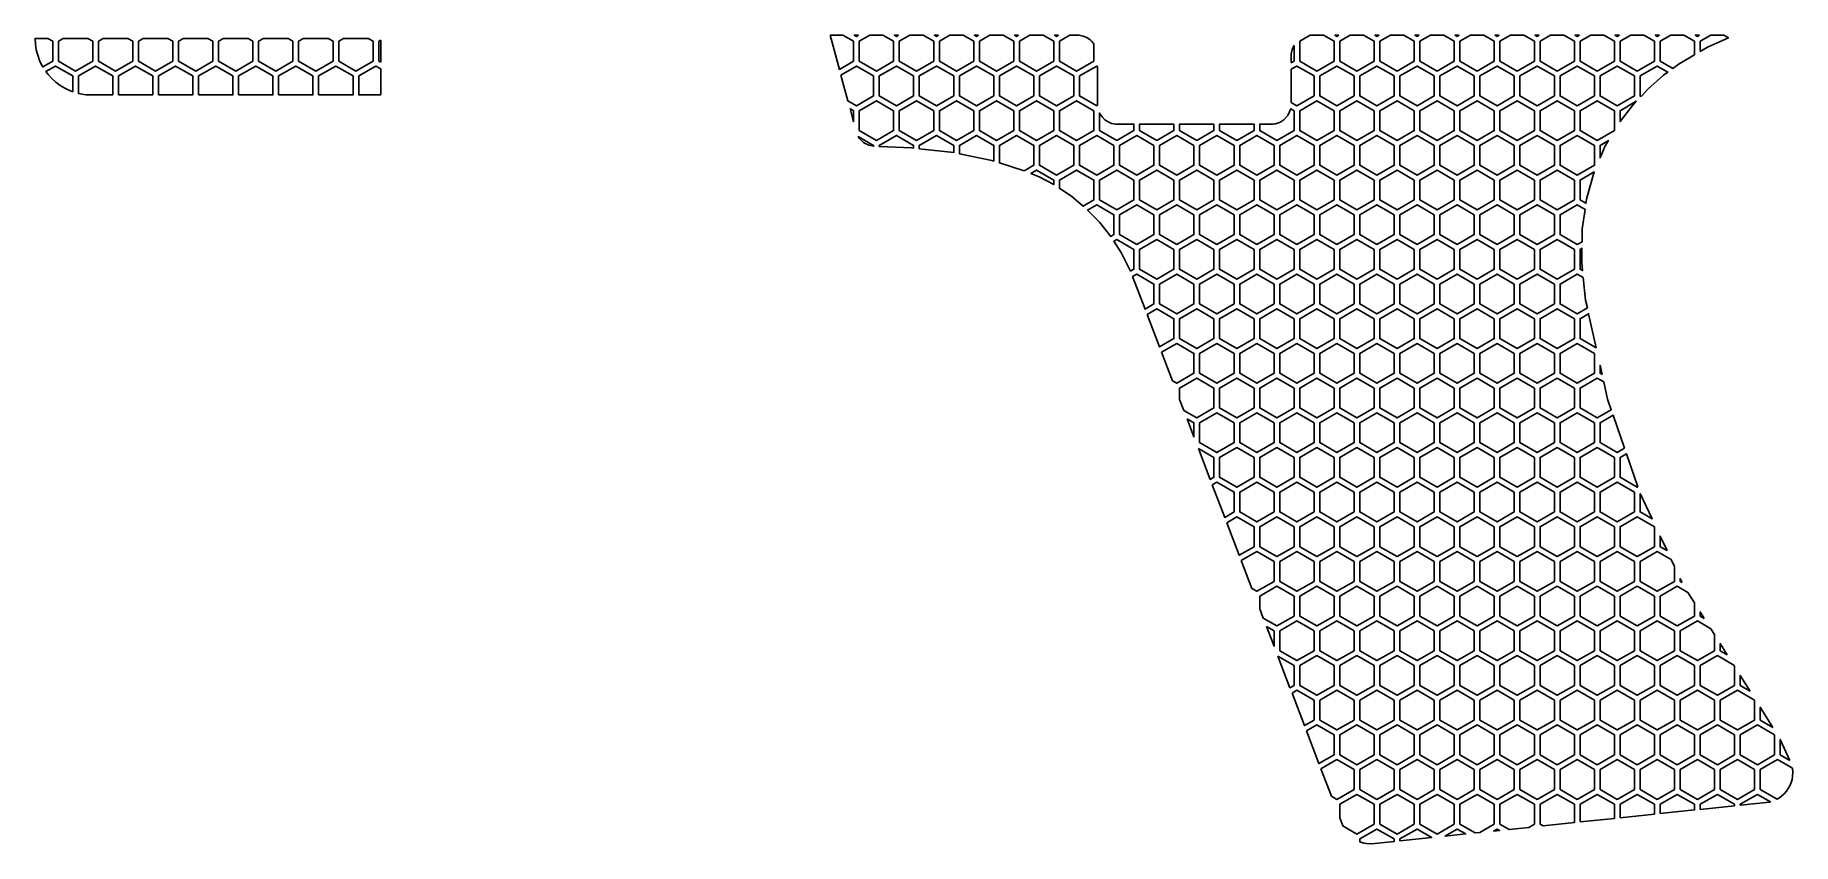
# Model space of a CAD drawing. Header units: millimetres. Extents: x 19 to 174, y -148 to -77.
import ezdxf

# ---------------------------------------------------------------- set-up
doc = ezdxf.new("R2010")
doc.units = ezdxf.units.MM

# ---------------------------------------------------------------- blocks, each defined once
blk = doc.blocks.new('HEX')
blk.add_lwpolyline([(1.516, 0.875), (0, 1.75), (-1.516, 0.875), (-1.516, -0.875), (0, -1.75), (1.516, -0.875)], close=True)

msp = doc.modelspace()

# ---------------------------------------------------------------- linework, layer by layer
for points in [[(19.638, -79.441), (19.428, -79.005), (19.26, -78.547), (19.138, -78.07), (19.062, -77.575), (19.037, -77.066), (20.153, -77.066), (20.583, -77.314), (20.583, -79.064), (19.714, -79.566), (19.638, -79.441)], [(23.684, -77.066), (24.114, -77.314), (24.114, -79.064), (22.599, -79.939), (21.083, -79.064), (21.083, -77.314), (21.514, -77.066), (23.684, -77.066)], [(27.215, -77.066), (27.645, -77.314), (27.645, -79.064), (26.13, -79.939), (24.614, -79.064), (24.614, -77.314), (25.045, -77.066), (27.215, -77.066)], [(30.746, -77.066), (31.176, -77.314), (31.176, -79.064), (29.661, -79.939), (28.145, -79.064), (28.145, -77.314), (28.576, -77.066), (30.746, -77.066)], [(34.277, -77.066), (34.708, -77.314), (34.708, -79.064), (33.192, -79.939), (31.676, -79.064), (31.676, -77.314), (32.107, -77.066), (34.277, -77.066)], [(37.808, -77.066), (38.239, -77.314), (38.239, -79.064), (36.723, -79.939), (35.208, -79.064), (35.208, -77.314), (35.638, -77.066), (37.808, -77.066)], [(41.339, -77.066), (41.77, -77.314), (41.77, -79.064), (40.254, -79.939), (38.739, -79.064), (38.739, -77.314), (39.169, -77.066), (41.339, -77.066)], [(44.87, -77.066), (45.301, -77.314), (45.301, -79.064), (43.785, -79.939), (42.27, -79.064), (42.27, -77.314), (42.7, -77.066), (44.87, -77.066)], [(48.401, -77.066), (48.832, -77.314), (48.832, -79.064), (47.316, -79.939), (45.801, -79.064), (45.801, -77.314), (46.231, -77.066), (48.401, -77.066)], [(49.507, -79.165), (49.332, -79.064), (49.332, -77.314), (49.507, -77.214), (49.507, -79.165)], [(89.142, -76.771), (90.264, -76.771), (91.205, -77.314), (91.205, -79.064), (89.956, -79.786), (89.142, -76.771)], [(91.645, -76.772), (91.455, -76.881), (91.265, -76.772), (91.645, -76.772)], [(93.798, -76.773), (94.736, -77.314), (94.736, -79.064), (93.22, -79.939), (91.705, -79.064), (91.705, -77.314), (92.644, -76.772), (93.798, -76.773)], [(95.173, -76.773), (94.986, -76.881), (94.799, -76.773), (95.173, -76.773)], [(97.331, -76.774), (98.267, -77.314), (98.267, -79.064), (96.752, -79.939), (95.236, -79.064), (95.236, -77.314), (96.173, -76.774), (97.331, -76.774)], [(98.702, -76.775), (98.517, -76.881), (98.332, -76.775), (98.702, -76.775)], [(100.865, -76.776), (101.798, -77.314), (101.798, -79.064), (100.283, -79.939), (98.767, -79.064), (98.767, -77.314), (99.701, -76.775), (100.865, -76.776)], [(102.23, -76.776), (102.048, -76.881), (101.866, -76.776), (102.23, -76.776)], [(104.399, -76.777), (105.329, -77.314), (105.329, -79.064), (103.814, -79.939), (102.298, -79.064), (102.298, -77.314), (103.229, -76.777), (104.399, -76.777)], [(105.759, -76.778), (105.579, -76.881), (105.4, -76.778), (105.759, -76.778)], [(107.933, -76.779), (108.86, -77.314), (108.86, -79.064), (107.345, -79.939), (105.829, -79.064), (105.829, -77.314), (106.758, -76.778), (107.933, -76.779)], [(109.287, -76.779), (109.11, -76.881), (108.933, -76.779), (109.287, -76.779)], [(111.105, -76.78), (111.455, -76.852), (111.777, -76.988), (112.064, -77.181), (112.191, -77.297), (112.391, -77.537), (112.391, -79.064), (110.876, -79.939), (109.36, -79.064), (109.36, -77.314), (110.286, -76.78), (111.105, -76.78)], [(132.652, -76.78), (133.578, -77.314), (133.578, -79.064), (132.062, -79.939), (130.547, -79.064), (130.547, -77.314), (131.473, -76.78), (132.652, -76.78)], [(134.005, -76.779), (133.828, -76.881), (133.651, -76.779), (134.005, -76.779)], [(136.181, -76.779), (137.109, -77.314), (137.109, -79.064), (135.594, -79.939), (134.078, -79.064), (134.078, -77.314), (135.005, -76.779), (136.181, -76.779)], [(137.538, -76.778), (137.359, -76.881), (137.181, -76.778), (137.538, -76.778)], [(139.711, -76.778), (140.64, -77.314), (140.64, -79.064), (139.125, -79.939), (137.609, -79.064), (137.609, -77.314), (138.538, -76.778), (139.711, -76.778)], [(141.07, -76.777), (140.89, -76.881), (140.71, -76.778), (141.07, -76.777)], [(143.24, -76.777), (144.171, -77.314), (144.171, -79.064), (142.656, -79.939), (141.14, -79.064), (141.14, -77.314), (142.071, -76.777), (143.24, -76.777)], [(144.603, -76.777), (144.421, -76.881), (144.24, -76.777), (144.603, -76.777)], [(146.77, -76.776), (147.702, -77.314), (147.702, -79.064), (146.187, -79.939), (144.671, -79.064), (144.671, -77.314), (145.603, -76.776), (146.77, -76.776)], [(148.135, -76.776), (147.952, -76.881), (147.769, -76.776), (148.135, -76.776)], [(150.299, -76.775), (151.233, -77.314), (151.233, -79.064), (149.718, -79.939), (148.202, -79.064), (148.202, -77.314), (149.136, -76.775), (150.299, -76.775)], [(151.668, -76.775), (151.483, -76.881), (151.299, -76.775), (151.668, -76.775)], [(153.829, -76.774), (154.765, -77.314), (154.765, -79.064), (153.249, -79.939), (151.733, -79.064), (151.733, -77.314), (152.669, -76.775), (153.829, -76.774)], [(155.201, -76.774), (155.015, -76.881), (154.829, -76.774), (155.201, -76.774)], [(157.359, -76.773), (158.296, -77.314), (158.296, -79.064), (156.78, -79.939), (155.265, -79.064), (155.265, -77.314), (156.201, -76.774), (157.359, -76.773)], [(158.733, -76.773), (158.546, -76.881), (158.358, -76.773), (158.733, -76.773)], [(160.888, -76.773), (161.827, -77.314), (161.827, -79.064), (160.311, -79.939), (158.796, -79.064), (158.796, -77.314), (159.734, -76.773), (160.888, -76.773)], [(162.266, -76.772), (162.077, -76.881), (161.888, -76.772), (162.266, -76.772)], [(164.418, -76.772), (165.358, -77.314), (165.358, -78.496), (164.004, -79.296), (163.444, -79.71), (162.327, -79.064), (162.327, -77.314), (163.266, -76.772), (164.418, -76.772)], [(165.799, -76.771), (165.608, -76.881), (165.417, -76.771), (165.799, -76.771)], [(167.947, -76.771), (168.343, -76.999), (166.494, -77.825), (165.858, -78.201), (165.858, -77.314), (166.799, -76.771), (167.947, -76.771)], [(129.804, -78.424), (129.878, -78.064), (129.94, -77.895), (130.047, -77.685), (130.047, -79.064), (129.801, -79.206), (129.804, -78.424)], [(22.079, -81.656), (21.644, -81.447), (21.233, -81.197), (20.849, -80.91), (20.496, -80.589), (20.174, -80.235), (19.988, -79.986), (20.833, -79.497), (22.349, -80.372), (22.349, -81.755), (22.079, -81.656)], [(23.014, -81.947), (22.849, -81.904), (22.849, -80.372), (24.364, -79.497), (25.88, -80.372), (25.88, -82.025), (23.509, -82.022), (23.014, -81.947)], [(26.38, -82.025), (26.38, -80.372), (27.895, -79.497), (29.411, -80.372), (29.411, -82.028), (26.38, -82.025)], [(29.911, -82.029), (29.911, -80.372), (31.426, -79.497), (32.942, -80.372), (32.942, -82.031), (29.911, -82.029)], [(33.442, -82.032), (33.442, -80.372), (34.958, -79.497), (36.473, -80.372), (36.473, -82.035), (33.442, -82.032)], [(36.973, -82.035), (36.973, -80.372), (38.489, -79.497), (40.004, -80.372), (40.004, -82.038), (36.973, -82.035)], [(40.504, -82.039), (40.504, -80.372), (42.02, -79.497), (43.535, -80.372), (43.535, -82.042), (40.504, -82.039)], [(44.035, -82.042), (44.035, -80.372), (45.551, -79.497), (47.066, -80.372), (47.066, -82.045), (44.035, -82.042)], [(49.507, -82.048), (47.566, -82.046), (47.566, -80.372), (49.082, -79.497), (49.507, -79.743), (49.507, -82.048)], [(90.091, -80.285), (91.455, -79.497), (92.97, -80.372), (92.97, -82.122), (91.455, -82.997), (90.706, -82.565), (90.091, -80.285)], [(112.726, -82.949), (112.641, -82.997), (111.126, -82.122), (111.126, -80.372), (112.641, -79.497), (112.712, -79.538), (112.726, -82.949)], [(129.799, -79.785), (130.297, -79.497), (131.812, -80.372), (131.812, -82.122), (130.297, -82.997), (129.787, -82.703), (129.799, -79.785)], [(162.63, -80.311), (161.239, -81.531), (160.639, -82.167), (160.561, -82.122), (160.561, -80.372), (162.077, -79.497), (163.006, -80.034), (162.63, -80.311)], [(90.891, -83.249), (91.205, -83.43), (91.205, -84.412), (90.891, -83.249)], [(112.93, -83.702), (113.121, -83.984), (113.361, -84.224), (113.643, -84.415), (113.96, -84.548), (114.306, -84.619), (115.923, -84.619), (115.923, -85.18), (114.407, -86.055), (112.891, -85.18), (112.891, -83.621), (112.93, -83.702)], [(128.206, -84.619), (128.382, -84.592), (128.714, -84.489), (128.869, -84.415), (129.151, -84.224), (129.391, -83.984), (129.493, -83.848), (129.656, -83.547), (129.748, -83.258), (130.047, -83.43), (130.047, -85.18), (128.531, -86.055), (127.016, -85.18), (127.016, -84.619), (128.206, -84.619)], [(158.29, -85.184), (156.78, -86.055), (155.265, -85.18), (155.265, -83.43), (156.78, -82.555), (158.296, -83.43), (158.29, -85.184)], [(159.884, -82.967), (158.796, -84.396), (158.796, -83.43), (160.226, -82.605), (159.884, -82.967)], [(119.454, -84.619), (119.454, -85.18), (117.938, -86.055), (116.423, -85.18), (116.423, -84.619), (119.454, -84.619)], [(122.985, -84.619), (122.985, -85.18), (121.469, -86.055), (119.954, -85.18), (119.954, -84.619), (122.985, -84.619)], [(126.516, -84.619), (126.516, -85.18), (125, -86.055), (123.485, -85.18), (123.485, -84.619), (126.516, -84.619)], [(92.832, -86.544), (92.554, -86.472), (92.421, -86.419), (92.172, -86.284), (92.056, -86.202), (91.846, -86.012), (91.753, -85.905), (91.618, -85.708), (92.97, -86.488), (92.97, -86.563), (92.832, -86.544)], [(96.304, -86.701), (93.47, -86.584), (93.47, -86.488), (94.986, -85.613), (96.502, -86.488), (96.502, -86.724), (96.304, -86.701)], [(97.002, -86.782), (97.002, -86.488), (98.517, -85.613), (100.033, -86.488), (100.033, -87.133), (97.002, -86.782)], [(103.4, -87.827), (100.533, -87.23), (100.533, -86.488), (102.048, -85.613), (103.564, -86.488), (103.564, -87.878), (103.4, -87.827)], [(106.254, -88.724), (104.064, -88.034), (104.064, -86.488), (105.579, -85.613), (107.095, -86.488), (107.095, -88.238), (106.254, -88.724)], [(157.488, -86.539), (157.03, -87.594), (157.03, -86.488), (157.771, -86.061), (157.488, -86.539)], [(107.57, -89.268), (106.837, -88.965), (107.345, -88.671), (108.86, -89.546), (108.86, -89.955), (107.57, -89.268)], [(110.445, -90.997), (109.36, -90.264), (109.36, -89.546), (110.876, -88.671), (112.391, -89.546), (112.391, -91.296), (111.451, -91.84), (110.445, -90.997)], [(155.856, -91.13), (155.788, -91.598), (155.265, -91.296), (155.265, -89.546), (156.515, -88.825), (155.856, -91.13)], [(112.887, -93.265), (111.843, -92.191), (112.641, -91.73), (114.157, -92.605), (114.157, -94.355), (113.878, -94.516), (112.887, -93.265)], [(155.458, -93.839), (155.439, -94.985), (155.015, -95.23), (153.499, -94.355), (153.499, -92.605), (155.015, -91.73), (155.709, -92.131), (155.458, -93.839)], [(115.628, -97.582), (114.831, -95.989), (114.155, -94.933), (114.407, -94.788), (115.923, -95.663), (115.923, -97.413), (115.628, -97.582)], [(155.407, -96.841), (155.48, -97.537), (155.265, -97.413), (155.265, -95.663), (155.429, -95.568), (155.407, -96.841)], [(115.809, -98.055), (116.173, -97.846), (117.688, -98.721), (117.688, -100.471), (116.906, -100.922), (115.809, -98.055)], [(155.756, -100.148), (155.907, -100.83), (155.015, -101.346), (153.499, -100.471), (153.499, -98.721), (155.015, -97.846), (155.545, -98.152), (155.756, -100.148)], [(117.087, -101.395), (117.938, -100.904), (119.454, -101.779), (119.454, -103.529), (118.184, -104.262), (117.087, -101.395)], [(156.691, -104.352), (155.265, -103.529), (155.265, -101.779), (156.021, -101.342), (156.691, -104.352)], [(118.365, -104.735), (119.704, -103.962), (121.219, -104.837), (121.219, -106.587), (119.704, -107.462), (119.324, -107.243), (118.365, -104.735)], [(157.211, -106.691), (157.03, -106.587), (157.03, -105.876), (157.211, -106.691)], [(119.954, -108.887), (119.954, -107.895), (121.469, -107.02), (122.985, -107.895), (122.985, -109.645), (121.469, -110.52), (120.326, -109.859), (119.954, -108.887)], [(157.694, -108.861), (158.019, -109.804), (156.78, -110.52), (155.265, -109.645), (155.265, -107.895), (156.78, -107.02), (157.359, -107.354), (157.694, -108.861)], [(120.609, -110.6), (121.219, -110.953), (121.219, -112.195), (120.609, -110.6)], [(159.19, -113.205), (158.546, -113.578), (157.03, -112.703), (157.03, -110.953), (158.185, -110.286), (159.19, -113.205)], [(121.61, -113.217), (122.985, -114.011), (122.985, -115.761), (122.656, -115.95), (121.61, -113.217)], [(160.362, -116.606), (160.311, -116.636), (158.796, -115.761), (158.796, -114.011), (159.356, -113.687), (160.362, -116.606)], [(122.837, -116.423), (123.235, -116.194), (124.75, -117.069), (124.75, -118.819), (123.934, -119.29), (122.837, -116.423)], [(160.561, -117.185), (161.612, -119.425), (160.561, -118.819), (160.561, -117.185)], [(124.115, -119.763), (125, -119.252), (126.516, -120.127), (126.516, -121.877), (125.212, -122.629), (124.115, -119.763)], [(125.393, -123.102), (126.766, -122.31), (128.281, -123.185), (128.281, -124.935), (126.766, -125.81), (126.333, -125.56), (125.393, -123.102)], [(163.592, -123.624), (163.592, -124.935), (162.077, -125.81), (160.561, -124.935), (160.561, -123.185), (162.077, -122.31), (163.308, -123.02), (163.592, -123.624)], [(162.933, -122.227), (162.327, -121.877), (162.327, -120.941), (162.933, -122.227)], [(127.016, -127.344), (127.016, -126.243), (128.531, -125.368), (130.047, -126.243), (130.047, -127.993), (128.531, -128.868), (127.334, -128.176), (127.016, -127.344)], [(165.358, -126.833), (165.358, -127.993), (163.842, -128.868), (162.327, -127.993), (162.327, -126.243), (163.842, -125.368), (164.773, -125.905), (165.358, -126.833)], [(164.255, -125.028), (164.092, -124.935), (164.092, -124.684), (164.255, -125.028)], [(167.123, -129.636), (167.123, -131.051), (165.608, -131.926), (164.092, -131.051), (164.092, -129.301), (165.608, -128.426), (166.792, -129.109), (167.123, -129.636)], [(166.22, -128.202), (165.858, -127.993), (165.858, -127.627), (166.22, -128.202)], [(127.618, -128.918), (128.281, -129.301), (128.281, -130.652), (127.618, -128.918)], [(128.619, -131.534), (130.047, -132.359), (130.047, -134.109), (129.684, -134.318), (128.619, -131.534)], [(168.889, -132.438), (168.889, -134.109), (167.373, -134.984), (165.858, -134.109), (165.858, -132.359), (167.373, -131.484), (168.81, -132.313), (168.889, -132.438)], [(168.238, -131.406), (167.623, -131.051), (167.623, -130.429), (168.238, -131.406)], [(170.257, -134.61), (169.389, -134.109), (169.389, -133.232), (170.257, -134.61)], [(129.865, -134.791), (130.297, -134.542), (131.812, -135.417), (131.812, -137.167), (130.962, -137.658), (129.865, -134.791)], [(172.275, -137.814), (171.154, -137.167), (171.154, -136.035), (172.275, -137.814)], [(131.143, -138.131), (132.062, -137.6), (133.578, -138.475), (133.578, -140.225), (132.24, -140.997), (131.143, -138.131)], [(173.776, -140.719), (172.92, -140.225), (172.92, -138.871), (173.776, -140.719)], [(132.421, -141.47), (133.828, -140.658), (135.344, -141.533), (135.344, -143.283), (133.828, -144.158), (133.342, -143.877), (132.421, -141.47)], [(173.993, -141.422), (174.028, -141.805), (174.012, -142.104), (173.962, -142.397), (173.88, -142.68), (173.767, -142.952), (173.626, -143.21), (173.456, -143.45), (173.262, -143.671), (173.042, -143.871), (172.801, -144.045), (172.636, -144.138), (171.154, -143.283), (171.154, -141.533), (172.67, -140.658), (173.993, -141.422)], [(134.078, -145.802), (134.078, -144.591), (135.594, -143.716), (137.109, -144.591), (137.109, -146.341), (135.594, -147.216), (134.343, -146.494), (134.078, -145.802)], [(146.024, -147.122), (144.671, -146.341), (144.671, -144.591), (146.187, -143.716), (147.702, -144.591), (147.702, -146.341), (146.422, -147.08), (146.024, -147.122)], [(149.011, -146.808), (148.202, -146.341), (148.202, -144.591), (149.718, -143.716), (151.233, -144.591), (151.233, -146.341), (150.739, -146.626), (149.011, -146.808)], [(151.999, -146.494), (151.733, -146.341), (151.733, -144.591), (153.249, -143.716), (154.765, -144.591), (154.765, -146.204), (151.999, -146.494)], [(155.265, -146.151), (155.265, -144.591), (156.78, -143.716), (158.296, -144.591), (158.296, -145.833), (155.265, -146.151)], [(158.796, -145.78), (158.796, -144.591), (160.311, -143.716), (161.827, -144.591), (161.827, -145.462), (158.796, -145.78)], [(162.327, -145.409), (162.327, -144.591), (163.842, -143.716), (165.358, -144.591), (165.358, -145.091), (162.327, -145.409)], [(165.858, -145.039), (165.858, -144.591), (167.373, -143.716), (168.889, -144.591), (168.889, -144.72), (165.858, -145.039)], [(171.957, -144.398), (169.389, -144.668), (169.389, -144.591), (170.904, -143.716), (172.043, -144.373), (171.957, -144.398)], [(136.882, -148.082), (136.429, -148.054), (136.209, -148.012), (135.844, -147.898), (135.844, -147.649), (137.359, -146.774), (138.875, -147.649), (138.875, -147.872), (136.882, -148.082)], [(139.375, -147.82), (139.375, -147.649), (140.89, -146.774), (142.19, -147.524), (139.375, -147.82)], [(143.328, -147.405), (144.421, -146.774), (145.178, -147.21), (143.328, -147.405)], [(147.645, -146.951), (147.952, -146.774), (148.165, -146.897), (147.645, -146.951)]]:
    msp.add_lwpolyline(points, close=True)

# ---------------------------------------------------------------- block references
for p in [(94.986, -81.247), (98.517, -81.247), (102.048, -81.247), (105.579, -81.247), (109.11, -81.247), (133.828, -81.247), (137.359, -81.247), (140.89, -81.247), (144.421, -81.247), (147.952, -81.247), (151.483, -81.247), (155.015, -81.247), (158.546, -81.247), (93.22, -84.305), (96.752, -84.305), (100.283, -84.305), (103.814, -84.305), (107.345, -84.305), (110.876, -84.305), (132.062, -84.305), (135.594, -84.305), (139.125, -84.305), (142.656, -84.305), (146.187, -84.305), (149.718, -84.305), (153.249, -84.305), (109.11, -87.363), (112.641, -87.363), (116.173, -87.363), (119.704, -87.363), (123.235, -87.363), (126.766, -87.363), (130.297, -87.363), (133.828, -87.363), (137.359, -87.363), (140.89, -87.363), (144.421, -87.363), (147.952, -87.363), (151.483, -87.363), (155.015, -87.363), (114.407, -90.421), (117.938, -90.421), (121.469, -90.421), (125, -90.421), (128.531, -90.421), (132.062, -90.421), (135.594, -90.421), (139.125, -90.421), (142.656, -90.421), (146.187, -90.421), (149.718, -90.421), (153.249, -90.421), (116.173, -93.48), (119.704, -93.48), (123.235, -93.48), (126.766, -93.48), (130.297, -93.48), (133.828, -93.48), (137.359, -93.48), (140.89, -93.48), (144.421, -93.48), (147.952, -93.48), (151.483, -93.48), (117.938, -96.538), (121.469, -96.538), (125, -96.538), (128.531, -96.538), (132.062, -96.538), (135.594, -96.538), (139.125, -96.538), (142.656, -96.538), (146.187, -96.538), (149.718, -96.538), (153.249, -96.538), (119.704, -99.596), (123.235, -99.596), (126.766, -99.596), (130.297, -99.596), (133.828, -99.596), (137.359, -99.596), (140.89, -99.596), (144.421, -99.596), (147.952, -99.596), (151.483, -99.596), (121.469, -102.654), (125, -102.654), (128.531, -102.654), (132.062, -102.654), (135.594, -102.654), (139.125, -102.654), (142.656, -102.654), (146.187, -102.654), (149.718, -102.654), (153.249, -102.654), (123.235, -105.712), (126.766, -105.712), (130.297, -105.712), (133.828, -105.712), (137.359, -105.712), (140.89, -105.712), (144.421, -105.712), (147.952, -105.712), (151.483, -105.712), (155.015, -105.712), (125, -108.77), (128.531, -108.77), (132.062, -108.77), (135.594, -108.77), (139.125, -108.77), (142.656, -108.77), (146.187, -108.77), (149.718, -108.77), (153.249, -108.77), (123.235, -111.828), (126.766, -111.828), (130.297, -111.828), (133.828, -111.828), (137.359, -111.828), (140.89, -111.828), (144.421, -111.828), (147.952, -111.828), (151.483, -111.828), (155.015, -111.828), (125, -114.886), (128.531, -114.886), (132.062, -114.886), (135.594, -114.886), (139.125, -114.886), (142.656, -114.886), (146.187, -114.886), (149.718, -114.886), (153.249, -114.886), (156.78, -114.886), (126.766, -117.944), (130.297, -117.944), (133.828, -117.944), (137.359, -117.944), (140.89, -117.944), (144.421, -117.944), (147.952, -117.944), (151.483, -117.944), (155.015, -117.944), (158.546, -117.944), (128.531, -121.002), (132.062, -121.002), (135.594, -121.002), (139.125, -121.002), (142.656, -121.002), (146.187, -121.002), (149.718, -121.002), (153.249, -121.002), (156.78, -121.002), (160.311, -121.002), (130.297, -124.06), (133.828, -124.06), (137.359, -124.06), (140.89, -124.06), (144.421, -124.06), (147.952, -124.06), (151.483, -124.06), (155.015, -124.06), (158.546, -124.06), (132.062, -127.118), (135.594, -127.118), (139.125, -127.118), (142.656, -127.118), (146.187, -127.118), (149.718, -127.118), (153.249, -127.118), (156.78, -127.118), (160.311, -127.118), (130.297, -130.176), (133.828, -130.176), (137.359, -130.176), (140.89, -130.176), (144.421, -130.176), (147.952, -130.176), (151.483, -130.176), (155.015, -130.176), (158.546, -130.176), (162.077, -130.176), (132.062, -133.234), (135.594, -133.234), (139.125, -133.234), (142.656, -133.234), (146.187, -133.234), (149.718, -133.234), (153.249, -133.234), (156.78, -133.234), (160.311, -133.234), (163.842, -133.234), (133.828, -136.292), (137.359, -136.292), (140.89, -136.292), (144.421, -136.292), (147.952, -136.292), (151.483, -136.292), (155.015, -136.292), (158.546, -136.292), (162.077, -136.292), (165.608, -136.292), (169.139, -136.292), (135.594, -139.35), (139.125, -139.35), (142.656, -139.35), (146.187, -139.35), (149.718, -139.35), (153.249, -139.35), (156.78, -139.35), (160.311, -139.35), (163.842, -139.35), (167.373, -139.35), (170.904, -139.35), (137.359, -142.408), (140.89, -142.408), (144.421, -142.408), (147.952, -142.408), (151.483, -142.408), (155.015, -142.408), (158.546, -142.408), (162.077, -142.408), (165.608, -142.408), (169.139, -142.408), (139.125, -145.466), (142.656, -145.466)]:
    msp.add_blockref('HEX', p)

doc.saveas('drawing.dxf')
